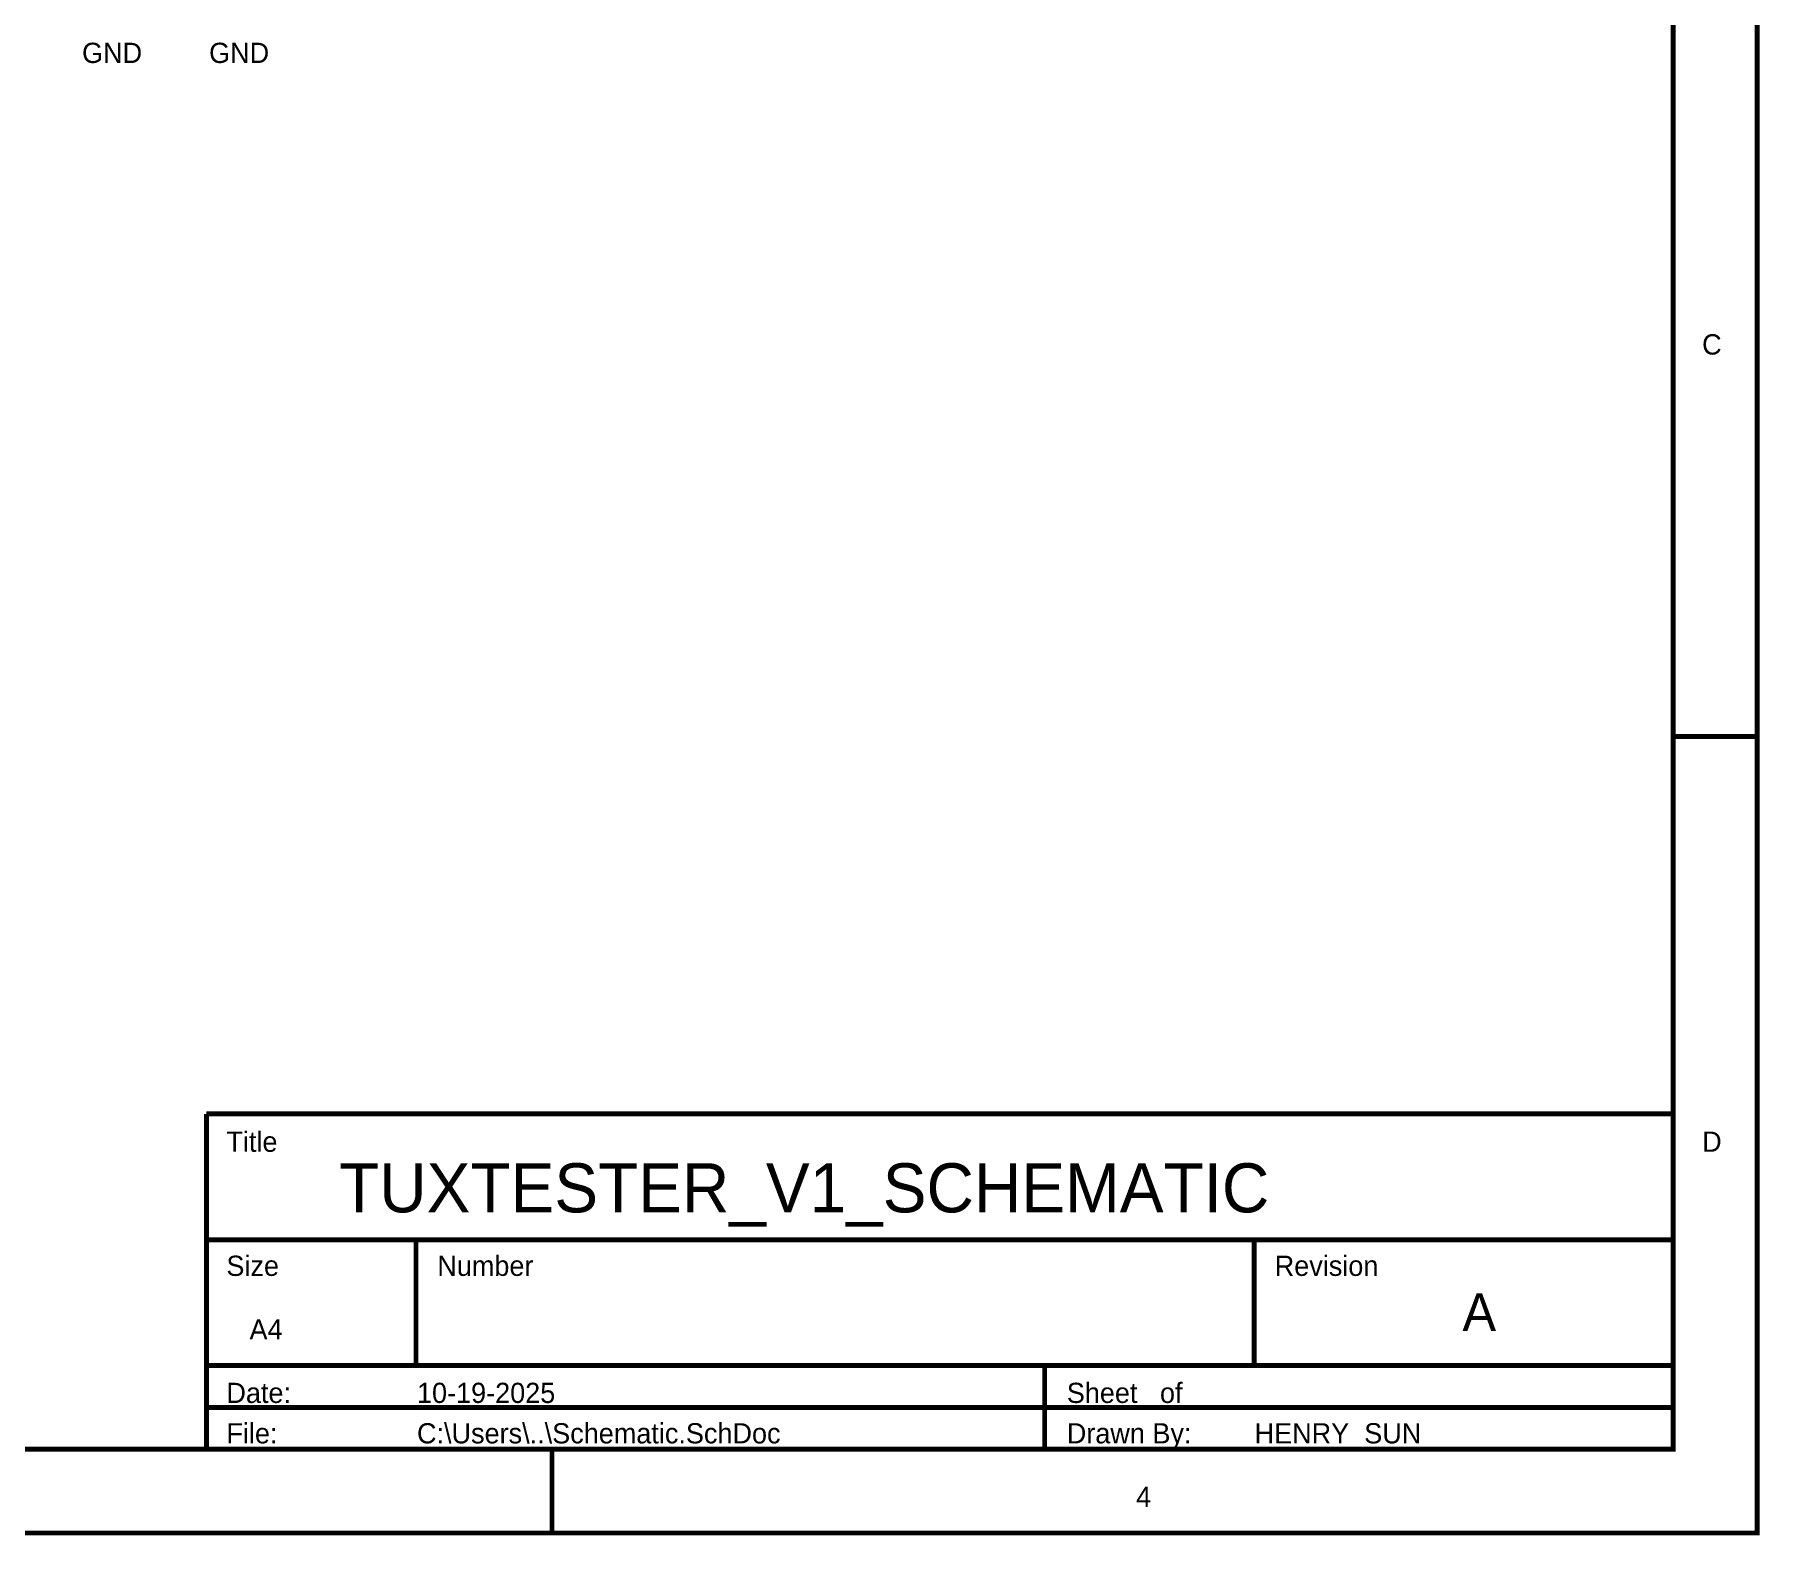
# Model space of a CAD drawing. Header units: inches. Extents: x 0 to 292, y 0 to 193.
# Drawn here: x 187.7 to 292.2, y -0.1 to 90.8 of the extents above; entities that cross this region are included whole.
import ezdxf

# ---------------------------------------------------------------- set-up
doc = ezdxf.new("R2010")
doc.units = ezdxf.units.IN
doc.layers.add('Sheet', color=255, linetype='Continuous')

msp = doc.modelspace()

# ---------------------------------------------------------------- linework, layer by layer
at = {"layer": 'Sheet'}
for points in [[(0, 193.03, 0.3, 0.3, 0), (292.1, 193.03, 0.3, 0.3, 0), (292.1, 0, 0.3, 0.3, 0), (0, 0, 0.3, 0.3, 0), (0, 193.03, 0.3, 0.3, 0)], [(0, 193.03, 0.0991, 0.0991, 0), (0, 0, 0.0991, 0.0991, 0), (292.1, 0, 0.0991, 0.0991, 0), (292.1, 193.03, 0.0991, 0.0991, 0), (0, 193.03, 0.0991, 0.0991, 0), (0, 193.03, 0.0991, 0.0991, 0)], [(5.09, 187.95, 0.3, 0.3, 0), (287.02, 187.95, 0.3, 0.3, 0), (287.02, 5.08, 0.3, 0.3, 0), (5.09, 5.08, 0.3, 0.3, 0), (5.09, 187.95, 0.3, 0.3, 0)], [(5.09, 187.95, 0.0991, 0.0991, 0), (5.09, 5.08, 0.0991, 0.0991, 0), (287.02, 5.08, 0.0991, 0.0991, 0), (287.02, 187.95, 0.0991, 0.0991, 0), (5.09, 187.95, 0.0991, 0.0991, 0), (5.09, 187.95, 0.0991, 0.0991, 0)]]:
    msp.add_lwpolyline(points, format="xyseb", close=True, dxfattribs=at)
for points in [[(292.1, 48.26, 0.3, 0.3, 0), (287.02, 48.26, 0.3, 0.3, 0)], [(198.13, 25.4, 0.3, 0.3, 0), (287.02, 25.4, 0.3, 0.3, 0)], [(198.13, 25.4, 0.3, 0.3, 0), (198.13, 5.08, 0.3, 0.3, 0)], [(198.13, 17.77, 0.3, 0.3, 0), (287.02, 17.77, 0.3, 0.3, 0)], [(210.83, 17.77, 0.3, 0.3, 0), (210.83, 10.15, 0.3, 0.3, 0)], [(261.63, 17.77, 0.3, 0.3, 0), (261.63, 10.15, 0.3, 0.3, 0)], [(198.13, 10.15, 0.3, 0.3, 0), (287.02, 10.15, 0.3, 0.3, 0)], [(248.93, 10.15, 0.3, 0.3, 0), (248.93, 5.08, 0.3, 0.3, 0)], [(198.13, 7.61, 0.3, 0.3, 0), (287.02, 7.61, 0.3, 0.3, 0)], [(219.07, 0, 0.3, 0.3, 0), (219.07, 5.08, 0.3, 0.3, 0)], [(292.1, 0, 0.3, 0.3, 0), (292.1, 5.08, 0.3, 0.3, 0)]]:
    msp.add_lwpolyline(points, format="xyseb", dxfattribs=at)

# ---------------------------------------------------------------- texts
for s, height, p in [('GND', 1.225, (190.59, 89.08)), ('GND', 1.225, (198.29, 89.08)), ('C', 1.23, (288.77, 71.41)), ('Title', 1.225, (199.34, 23.1)), ('D', 1.23, (288.77, 23.1)), ('TUXTESTER_V1_SCHEMATIC', 2.9752, (206.17, 19.43)), ('Size', 1.225, (199.34, 15.58)), ('Number', 1.225, (212.12, 15.58)), ('Revision', 1.225, (262.87, 15.58)), ('A', 2.28, (274.25, 12.25)), ('A4', 1.225, (200.74, 11.73)), ('Date:', 1.225, (199.34, 7.88)), ('10-19-2025', 1.225, (210.89, 7.88)), ('Sheet   of', 1.225, (250.27, 7.88)), ('File:', 1.225, (199.34, 5.43)), ('C:\\Users\\..\\Schematic.SchDoc', 1.2251, (210.89, 5.43)), ('Drawn By:', 1.225, (250.27, 5.43)), ('HENRY_SUN', 1.225, (261.65, 5.43)), ('4', 1.23, (254.47, 1.58))]:
    msp.add_text(s, height=height, dxfattribs=at).set_placement(p)

doc.saveas('drawing.dxf')
